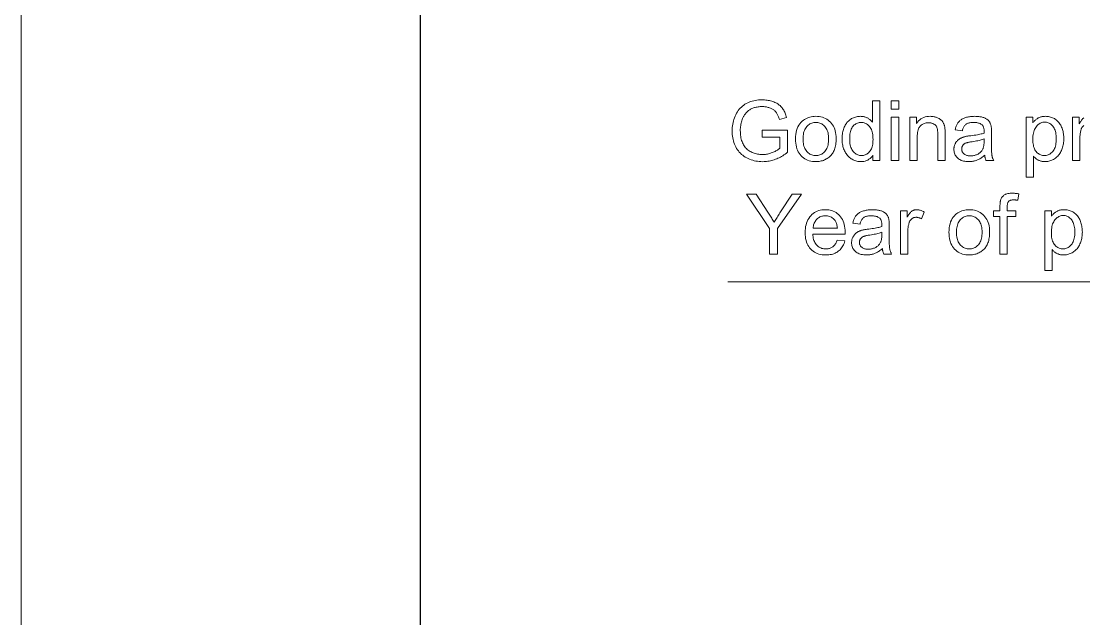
# Model space of a CAD drawing. Extents: x 0 to 297, y 0 to 420.
# Drawn here: x 0 to 53.2, y 98.8 to 128.8 of the extents above; entities that cross this region are included whole.
import ezdxf

# ---------------------------------------------------------------- set-up
doc = ezdxf.new("R2010")
doc.units = 0

msp = doc.modelspace()

# ---------------------------------------------------------------- linework, layer by layer
at = {"color": 7, "lineweight": 13}
msp.add_line((0, 0), (0, 420), dxfattribs=at)
at = {"color": 7, "lineweight": 30}
msp.add_line((20, 5), (20, 415), dxfattribs=at)
at = {"color": 7, "lineweight": 13}
for points in [[(86.972, 152.443), (76.955, 115.753), (35.399, 115.753)], [(53.248, 123.592), (53.229, 123.577), (53.211, 123.561), (53.195, 123.544), (53.179, 123.525), (53.165, 123.506), (53.152, 123.485), (53.14, 123.463), (53.129, 123.44), (53.119, 123.416), (53.11, 123.391), (53.099, 123.351), (53.088, 123.311), (53.079, 123.27), (53.071, 123.228), (53.064, 123.185), (53.059, 123.142), (53.055, 123.098), (53.052, 123.053), (53.05, 123.007), (53.049, 122.961), (53.049, 121.823), (52.681, 121.823), (52.681, 123.997), (53.012, 123.997), (53.012, 123.667), (53.037, 123.712), (53.062, 123.753), (53.087, 123.792), (53.111, 123.827), (53.134, 123.859), (53.157, 123.888), (53.18, 123.914), (53.203, 123.936), (53.225, 123.956), (53.247, 123.972)]]:
    msp.add_lwpolyline(points, dxfattribs=at)
for points in [[(37.126, 123), (37.126, 123.352), (38.397, 123.354), (38.397, 122.241), (38.338, 122.195), (38.279, 122.152), (38.22, 122.111), (38.16, 122.073), (38.1, 122.036), (38.039, 122.002), (37.978, 121.971), (37.917, 121.942), (37.855, 121.914), (37.793, 121.89), (37.731, 121.867), (37.668, 121.847), (37.605, 121.83), (37.542, 121.815), (37.478, 121.802), (37.414, 121.791), (37.35, 121.783), (37.285, 121.777), (37.22, 121.773), (37.155, 121.772), (37.067, 121.774), (36.981, 121.78), (36.897, 121.789), (36.814, 121.802), (36.733, 121.819), (36.653, 121.84), (36.576, 121.865), (36.499, 121.893), (36.425, 121.925), (36.352, 121.961), (36.281, 122.001), (36.214, 122.044), (36.151, 122.09), (36.091, 122.14), (36.035, 122.193), (35.982, 122.249), (35.933, 122.309), (35.887, 122.372), (35.845, 122.439), (35.806, 122.509), (35.771, 122.581), (35.74, 122.655), (35.712, 122.731), (35.688, 122.809), (35.668, 122.888), (35.652, 122.969), (35.639, 123.051), (35.629, 123.136), (35.624, 123.221), (35.622, 123.309), (35.624, 123.396), (35.629, 123.482), (35.639, 123.566), (35.651, 123.65), (35.668, 123.732), (35.688, 123.813), (35.712, 123.893), (35.739, 123.972), (35.77, 124.05), (35.805, 124.127), (35.843, 124.2), (35.885, 124.271), (35.93, 124.337), (35.977, 124.399), (36.029, 124.457), (36.083, 124.512), (36.14, 124.562), (36.201, 124.609), (36.265, 124.651), (36.332, 124.69), (36.402, 124.725), (36.474, 124.757), (36.548, 124.784), (36.624, 124.808), (36.702, 124.828), (36.782, 124.845), (36.865, 124.858), (36.949, 124.867), (37.036, 124.873), (37.124, 124.874), (37.189, 124.873), (37.252, 124.87), (37.314, 124.865), (37.374, 124.858), (37.434, 124.848), (37.492, 124.837), (37.549, 124.823), (37.605, 124.807), (37.659, 124.789), (37.712, 124.769), (37.764, 124.747), (37.813, 124.724), (37.86, 124.698), (37.905, 124.672), (37.947, 124.643), (37.987, 124.613), (38.025, 124.581), (38.06, 124.547), (38.094, 124.512), (38.125, 124.475), (38.154, 124.437), (38.182, 124.396), (38.208, 124.352), (38.233, 124.306), (38.256, 124.258), (38.278, 124.208), (38.299, 124.156), (38.318, 124.101), (38.336, 124.044), (38.352, 123.984), (37.994, 123.886), (37.98, 123.931), (37.965, 123.974), (37.95, 124.015), (37.935, 124.054), (37.918, 124.091), (37.901, 124.126), (37.883, 124.159), (37.865, 124.19), (37.846, 124.219), (37.826, 124.246), (37.805, 124.272), (37.782, 124.297), (37.758, 124.32), (37.732, 124.343), (37.704, 124.364), (37.675, 124.385), (37.644, 124.404), (37.611, 124.422), (37.576, 124.44), (37.54, 124.456), (37.502, 124.471), (37.463, 124.484), (37.424, 124.496), (37.384, 124.506), (37.343, 124.515), (37.301, 124.522), (37.259, 124.528), (37.215, 124.532), (37.171, 124.534), (37.126, 124.535), (37.072, 124.534), (37.02, 124.531), (36.969, 124.527), (36.92, 124.521), (36.872, 124.514), (36.826, 124.505), (36.781, 124.494), (36.738, 124.482), (36.696, 124.468), (36.655, 124.452), (36.617, 124.435), (36.579, 124.417), (36.543, 124.397), (36.509, 124.377), (36.476, 124.356), (36.445, 124.334), (36.415, 124.31), (36.387, 124.286), (36.36, 124.26), (36.335, 124.234), (36.311, 124.207), (36.289, 124.179), (36.267, 124.151), (36.246, 124.122), (36.227, 124.092), (36.209, 124.062), (36.191, 124.032), (36.175, 124.001), (36.16, 123.969), (36.146, 123.937), (36.124, 123.881), (36.105, 123.824), (36.087, 123.766), (36.073, 123.707), (36.06, 123.647), (36.05, 123.586), (36.042, 123.525), (36.036, 123.462), (36.032, 123.398), (36.031, 123.334), (36.033, 123.255), (36.037, 123.178), (36.044, 123.105), (36.053, 123.034), (36.066, 122.965), (36.081, 122.899), (36.099, 122.836), (36.12, 122.776), (36.143, 122.718), (36.169, 122.662), (36.198, 122.61), (36.23, 122.56), (36.264, 122.513), (36.3, 122.468), (36.339, 122.427), (36.381, 122.388), (36.425, 122.352), (36.471, 122.319), (36.52, 122.289), (36.572, 122.261), (36.625, 122.236), (36.678, 122.214), (36.733, 122.194), (36.788, 122.177), (36.844, 122.163), (36.9, 122.151), (36.957, 122.142), (37.015, 122.135), (37.073, 122.132), (37.132, 122.13), (37.184, 122.131), (37.235, 122.134), (37.286, 122.139), (37.337, 122.146), (37.387, 122.155), (37.437, 122.166), (37.487, 122.179), (37.537, 122.194), (37.586, 122.211), (37.636, 122.23), (37.684, 122.249), (37.729, 122.27), (37.772, 122.29), (37.813, 122.311), (37.852, 122.332), (37.888, 122.353), (37.921, 122.375), (37.953, 122.397), (37.982, 122.419), (38.008, 122.441), (38.008, 123)], [(42.676, 121.823), (42.676, 122.098), (42.633, 122.036), (42.585, 121.981), (42.534, 121.933), (42.479, 121.891), (42.421, 121.855), (42.358, 121.826), (42.291, 121.803), (42.221, 121.787), (42.146, 121.777), (42.068, 121.774), (42.017, 121.776), (41.966, 121.78), (41.916, 121.787), (41.867, 121.797), (41.819, 121.81), (41.771, 121.826), (41.725, 121.844), (41.679, 121.866), (41.634, 121.89), (41.59, 121.917), (41.548, 121.947), (41.507, 121.979), (41.468, 122.014), (41.432, 122.05), (41.397, 122.089), (41.364, 122.13), (41.333, 122.174), (41.304, 122.219), (41.278, 122.267), (41.253, 122.318), (41.23, 122.37), (41.21, 122.423), (41.192, 122.479), (41.176, 122.535), (41.163, 122.594), (41.152, 122.653), (41.144, 122.715), (41.138, 122.778), (41.134, 122.842), (41.133, 122.908), (41.134, 122.972), (41.137, 123.036), (41.143, 123.098), (41.15, 123.159), (41.16, 123.218), (41.172, 123.277), (41.186, 123.334), (41.202, 123.39), (41.221, 123.445), (41.241, 123.498), (41.264, 123.55), (41.289, 123.599), (41.316, 123.646), (41.346, 123.69), (41.377, 123.732), (41.411, 123.772), (41.446, 123.809), (41.484, 123.843), (41.524, 123.875), (41.567, 123.904), (41.611, 123.931), (41.656, 123.955), (41.702, 123.976), (41.749, 123.995), (41.797, 124.01), (41.846, 124.023), (41.896, 124.033), (41.947, 124.04), (41.999, 124.044), (42.052, 124.046), (42.091, 124.045), (42.129, 124.042), (42.166, 124.038), (42.202, 124.032), (42.237, 124.025), (42.272, 124.016), (42.306, 124.005), (42.339, 123.993), (42.371, 123.979), (42.402, 123.963), (42.432, 123.946), (42.461, 123.928), (42.489, 123.909), (42.515, 123.888), (42.541, 123.867), (42.565, 123.845), (42.589, 123.822), (42.611, 123.798), (42.632, 123.773), (42.651, 123.747), (42.651, 124.823), (43.018, 124.823), (43.018, 121.823)], [(43.599, 124.4), (43.599, 124.823), (43.967, 124.823), (43.967, 124.4)], [(38.798, 122.91), (38.801, 123.028), (38.811, 123.139), (38.828, 123.244), (38.852, 123.343), (38.882, 123.435), (38.919, 123.522), (38.962, 123.602), (39.013, 123.675), (39.07, 123.743), (39.134, 123.804), (39.191, 123.85), (39.251, 123.891), (39.313, 123.927), (39.378, 123.959), (39.445, 123.985), (39.514, 124.007), (39.586, 124.024), (39.661, 124.036), (39.738, 124.043), (39.817, 124.046), (39.905, 124.043), (39.99, 124.034), (40.071, 124.019), (40.149, 123.999), (40.224, 123.972), (40.296, 123.94), (40.364, 123.902), (40.429, 123.858), (40.491, 123.808), (40.55, 123.752), (40.604, 123.691), (40.652, 123.626), (40.695, 123.556), (40.732, 123.481), (40.763, 123.402), (40.789, 123.319), (40.809, 123.231), (40.823, 123.139), (40.831, 123.042), (40.834, 122.941), (40.833, 122.859), (40.829, 122.78), (40.823, 122.705), (40.814, 122.634), (40.803, 122.566), (40.789, 122.502), (40.773, 122.441), (40.754, 122.384), (40.732, 122.331), (40.708, 122.281), (40.682, 122.234), (40.653, 122.189), (40.623, 122.146), (40.589, 122.105), (40.554, 122.067), (40.516, 122.031), (40.476, 121.997), (40.434, 121.965), (40.389, 121.935), (40.342, 121.907), (40.294, 121.882), (40.244, 121.859), (40.194, 121.839), (40.143, 121.822), (40.091, 121.807), (40.038, 121.795), (39.984, 121.786), (39.929, 121.78), (39.874, 121.776), (39.817, 121.774), (39.728, 121.777), (39.642, 121.786), (39.559, 121.801), (39.48, 121.821), (39.405, 121.847), (39.333, 121.88), (39.264, 121.918), (39.199, 121.961), (39.137, 122.011), (39.079, 122.067), (39.026, 122.128), (38.978, 122.194), (38.936, 122.266), (38.899, 122.342), (38.868, 122.424), (38.843, 122.511), (38.823, 122.603), (38.809, 122.7), (38.801, 122.802)], [(39.177, 122.91), (39.178, 122.829), (39.184, 122.751), (39.193, 122.678), (39.206, 122.61), (39.222, 122.545), (39.242, 122.484), (39.266, 122.428), (39.293, 122.376), (39.324, 122.328), (39.359, 122.285), (39.396, 122.245), (39.435, 122.21), (39.476, 122.179), (39.52, 122.152), (39.564, 122.129), (39.611, 122.11), (39.66, 122.096), (39.71, 122.085), (39.763, 122.079), (39.817, 122.077), (39.871, 122.079), (39.923, 122.085), (39.973, 122.096), (40.022, 122.11), (40.068, 122.129), (40.113, 122.152), (40.156, 122.179), (40.197, 122.211), (40.236, 122.246), (40.273, 122.286), (40.308, 122.33), (40.339, 122.378), (40.366, 122.431), (40.39, 122.488), (40.41, 122.549), (40.426, 122.615), (40.439, 122.685), (40.448, 122.76), (40.454, 122.839), (40.456, 122.922), (40.454, 123.001), (40.448, 123.076), (40.439, 123.147), (40.426, 123.213), (40.41, 123.276), (40.39, 123.336), (40.366, 123.391), (40.338, 123.442), (40.307, 123.49), (40.272, 123.533), (40.235, 123.573), (40.196, 123.608), (40.155, 123.639), (40.112, 123.666), (40.067, 123.689), (40.021, 123.708), (39.972, 123.722), (39.922, 123.732), (39.871, 123.739), (39.817, 123.741), (39.763, 123.739), (39.71, 123.732), (39.66, 123.722), (39.611, 123.708), (39.564, 123.689), (39.52, 123.666), (39.476, 123.639), (39.435, 123.608), (39.396, 123.573), (39.359, 123.534), (39.324, 123.491), (39.293, 123.443), (39.266, 123.391), (39.242, 123.335), (39.222, 123.275), (39.206, 123.21), (39.193, 123.141), (39.184, 123.068), (39.178, 122.991)], [(41.512, 122.908), (41.513, 122.826), (41.519, 122.749), (41.527, 122.676), (41.54, 122.608), (41.556, 122.543), (41.575, 122.483), (41.598, 122.427), (41.624, 122.375), (41.654, 122.327), (41.688, 122.284), (41.723, 122.244), (41.76, 122.209), (41.799, 122.178), (41.838, 122.151), (41.879, 122.129), (41.922, 122.11), (41.965, 122.096), (42.01, 122.085), (42.056, 122.079), (42.103, 122.077), (42.151, 122.079), (42.197, 122.085), (42.241, 122.095), (42.285, 122.109), (42.326, 122.126), (42.367, 122.148), (42.405, 122.174), (42.443, 122.203), (42.479, 122.237), (42.513, 122.275), (42.545, 122.316), (42.574, 122.362), (42.599, 122.412), (42.621, 122.466), (42.64, 122.524), (42.655, 122.586), (42.667, 122.653), (42.675, 122.723), (42.68, 122.798), (42.682, 122.877), (42.68, 122.964), (42.675, 123.046), (42.667, 123.123), (42.655, 123.196), (42.639, 123.264), (42.62, 123.327), (42.598, 123.385), (42.572, 123.439), (42.543, 123.488), (42.51, 123.532), (42.475, 123.572), (42.438, 123.607), (42.4, 123.638), (42.36, 123.666), (42.318, 123.689), (42.275, 123.707), (42.23, 123.722), (42.184, 123.732), (42.136, 123.739), (42.087, 123.741), (42.038, 123.739), (41.992, 123.733), (41.947, 123.723), (41.903, 123.709), (41.861, 123.691), (41.821, 123.669), (41.782, 123.643), (41.745, 123.612), (41.71, 123.578), (41.676, 123.54), (41.645, 123.498), (41.617, 123.451), (41.592, 123.399), (41.571, 123.343), (41.553, 123.282), (41.538, 123.216), (41.526, 123.146), (41.518, 123.071), (41.513, 122.992)], [(43.599, 121.823), (43.599, 123.997), (43.967, 123.997), (43.967, 121.823)], [(44.528, 121.823), (44.528, 123.997), (44.859, 123.997), (44.859, 123.688), (44.909, 123.756), (44.964, 123.816), (45.022, 123.87), (45.085, 123.917), (45.152, 123.956), (45.223, 123.988), (45.299, 124.013), (45.379, 124.031), (45.463, 124.042), (45.551, 124.046), (45.59, 124.045), (45.628, 124.043), (45.666, 124.039), (45.703, 124.034), (45.74, 124.028), (45.775, 124.02), (45.811, 124.011), (45.845, 124), (45.879, 123.988), (45.912, 123.975), (45.944, 123.961), (45.975, 123.945), (46.004, 123.929), (46.031, 123.912), (46.056, 123.893), (46.08, 123.875), (46.102, 123.855), (46.123, 123.834), (46.142, 123.812), (46.159, 123.79), (46.175, 123.767), (46.19, 123.742), (46.204, 123.717), (46.217, 123.691), (46.228, 123.665), (46.239, 123.637), (46.249, 123.608), (46.258, 123.579), (46.266, 123.549), (46.273, 123.518), (46.277, 123.496), (46.281, 123.471), (46.284, 123.443), (46.287, 123.411), (46.289, 123.377), (46.291, 123.34), (46.292, 123.299), (46.293, 123.256), (46.294, 123.209), (46.294, 123.16), (46.294, 121.823), (45.926, 121.823), (45.926, 123.145), (45.925, 123.189), (45.924, 123.231), (45.922, 123.27), (45.919, 123.307), (45.915, 123.342), (45.91, 123.375), (45.905, 123.405), (45.898, 123.433), (45.891, 123.458), (45.883, 123.482), (45.873, 123.504), (45.863, 123.525), (45.851, 123.545), (45.838, 123.564), (45.823, 123.582), (45.807, 123.6), (45.79, 123.616), (45.771, 123.632), (45.751, 123.646), (45.73, 123.66), (45.708, 123.673), (45.685, 123.684), (45.661, 123.694), (45.637, 123.702), (45.611, 123.71), (45.585, 123.716), (45.558, 123.72), (45.531, 123.724), (45.502, 123.726), (45.473, 123.726), (45.427, 123.725), (45.382, 123.72), (45.338, 123.713), (45.295, 123.703), (45.254, 123.689), (45.214, 123.673), (45.175, 123.653), (45.138, 123.631), (45.102, 123.605), (45.067, 123.577), (45.035, 123.544), (45.006, 123.507), (44.98, 123.463), (44.958, 123.415), (44.939, 123.361), (44.924, 123.301), (44.912, 123.237), (44.903, 123.166), (44.898, 123.091), (44.896, 123.01), (44.896, 121.823)], [(48.277, 122.091), (48.236, 122.058), (48.196, 122.026), (48.155, 121.996), (48.116, 121.969), (48.076, 121.943), (48.037, 121.919), (47.998, 121.898), (47.959, 121.879), (47.921, 121.861), (47.883, 121.846), (47.845, 121.832), (47.806, 121.82), (47.767, 121.809), (47.727, 121.8), (47.687, 121.792), (47.646, 121.786), (47.604, 121.781), (47.562, 121.777), (47.52, 121.775), (47.477, 121.774), (47.407, 121.776), (47.34, 121.781), (47.277, 121.79), (47.217, 121.802), (47.16, 121.818), (47.107, 121.837), (47.057, 121.86), (47.01, 121.886), (46.966, 121.916), (46.926, 121.949), (46.89, 121.985), (46.857, 122.023), (46.828, 122.063), (46.803, 122.105), (46.782, 122.148), (46.765, 122.194), (46.751, 122.242), (46.742, 122.291), (46.736, 122.343), (46.734, 122.396), (46.735, 122.428), (46.737, 122.459), (46.74, 122.49), (46.746, 122.52), (46.752, 122.549), (46.76, 122.578), (46.77, 122.606), (46.78, 122.634), (46.793, 122.661), (46.807, 122.688), (46.822, 122.714), (46.837, 122.739), (46.854, 122.762), (46.872, 122.785), (46.89, 122.807), (46.91, 122.828), (46.93, 122.847), (46.952, 122.866), (46.974, 122.883), (46.997, 122.9), (47.021, 122.915), (47.045, 122.93), (47.07, 122.944), (47.096, 122.957), (47.122, 122.97), (47.149, 122.981), (47.176, 122.992), (47.204, 123.003), (47.233, 123.012), (47.262, 123.02), (47.285, 123.026), (47.31, 123.032), (47.337, 123.037), (47.366, 123.043), (47.398, 123.049), (47.432, 123.054), (47.468, 123.06), (47.506, 123.065), (47.547, 123.07), (47.589, 123.076), (47.676, 123.087), (47.758, 123.098), (47.836, 123.109), (47.909, 123.122), (47.977, 123.134), (48.04, 123.147), (48.099, 123.16), (48.152, 123.174), (48.202, 123.188), (48.246, 123.203), (48.247, 123.217), (48.247, 123.231), (48.247, 123.243), (48.248, 123.254), (48.248, 123.264), (48.248, 123.274), (48.248, 123.281), (48.248, 123.288), (48.248, 123.294), (48.248, 123.299), (48.247, 123.342), (48.244, 123.383), (48.239, 123.422), (48.232, 123.458), (48.222, 123.491), (48.211, 123.521), (48.197, 123.549), (48.181, 123.574), (48.164, 123.596), (48.144, 123.616), (48.114, 123.64), (48.082, 123.661), (48.047, 123.68), (48.009, 123.696), (47.968, 123.71), (47.925, 123.721), (47.879, 123.73), (47.83, 123.736), (47.779, 123.74), (47.724, 123.741), (47.674, 123.74), (47.626, 123.737), (47.581, 123.733), (47.538, 123.726), (47.498, 123.718), (47.461, 123.708), (47.427, 123.696), (47.396, 123.682), (47.367, 123.667), (47.341, 123.65), (47.317, 123.63), (47.294, 123.608), (47.272, 123.582), (47.252, 123.554), (47.233, 123.524), (47.215, 123.49), (47.199, 123.454), (47.184, 123.414), (47.17, 123.372), (47.158, 123.327), (46.797, 123.377), (46.808, 123.422), (46.82, 123.465), (46.833, 123.507), (46.847, 123.547), (46.862, 123.585), (46.879, 123.622), (46.897, 123.657), (46.917, 123.69), (46.937, 123.721), (46.959, 123.75), (46.983, 123.778), (47.008, 123.804), (47.036, 123.829), (47.065, 123.853), (47.097, 123.876), (47.13, 123.897), (47.166, 123.917), (47.203, 123.936), (47.243, 123.953), (47.284, 123.969), (47.328, 123.984), (47.372, 123.997), (47.418, 124.008), (47.465, 124.018), (47.514, 124.026), (47.564, 124.033), (47.615, 124.039), (47.668, 124.043), (47.722, 124.045), (47.778, 124.046), (47.832, 124.045), (47.885, 124.043), (47.935, 124.04), (47.984, 124.035), (48.03, 124.029), (48.074, 124.022), (48.116, 124.014), (48.156, 124.004), (48.194, 123.993), (48.23, 123.98), (48.264, 123.967), (48.296, 123.953), (48.326, 123.938), (48.354, 123.922), (48.381, 123.906), (48.405, 123.889), (48.428, 123.872), (48.449, 123.854), (48.468, 123.835), (48.486, 123.815), (48.502, 123.795), (48.516, 123.774), (48.53, 123.751), (48.543, 123.728), (48.555, 123.703), (48.566, 123.678), (48.576, 123.651), (48.585, 123.623), (48.593, 123.595), (48.6, 123.565), (48.604, 123.544), (48.607, 123.521), (48.61, 123.495), (48.612, 123.465), (48.614, 123.433), (48.616, 123.397), (48.617, 123.359), (48.618, 123.317), (48.618, 123.273), (48.619, 123.225), (48.619, 122.734), (48.619, 122.635), (48.62, 122.544), (48.621, 122.46), (48.622, 122.383), (48.625, 122.315), (48.627, 122.253), (48.63, 122.2), (48.634, 122.154), (48.638, 122.115), (48.642, 122.084), (48.647, 122.057), (48.653, 122.03), (48.66, 122.004), (48.668, 121.977), (48.677, 121.951), (48.687, 121.925), (48.698, 121.899), (48.709, 121.874), (48.722, 121.848), (48.735, 121.823), (48.351, 121.823), (48.34, 121.847), (48.329, 121.871), (48.32, 121.896), (48.311, 121.921), (48.303, 121.948), (48.297, 121.975), (48.29, 122.003), (48.285, 122.032), (48.281, 122.061)], [(50.354, 120.99), (50.354, 123.997), (50.69, 123.997), (50.69, 123.714), (50.714, 123.746), (50.738, 123.777), (50.764, 123.806), (50.789, 123.834), (50.816, 123.859), (50.843, 123.883), (50.871, 123.906), (50.899, 123.926), (50.928, 123.945), (50.958, 123.963), (50.988, 123.979), (51.02, 123.993), (51.053, 124.005), (51.087, 124.016), (51.123, 124.025), (51.16, 124.032), (51.198, 124.038), (51.237, 124.042), (51.278, 124.045), (51.32, 124.046), (51.375, 124.044), (51.429, 124.04), (51.481, 124.033), (51.532, 124.023), (51.582, 124.01), (51.63, 123.994), (51.677, 123.975), (51.723, 123.954), (51.768, 123.93), (51.811, 123.902), (51.853, 123.873), (51.892, 123.84), (51.929, 123.806), (51.965, 123.769), (51.998, 123.73), (52.029, 123.688), (52.058, 123.644), (52.085, 123.598), (52.11, 123.549), (52.132, 123.498), (52.153, 123.446), (52.171, 123.392), (52.188, 123.337), (52.202, 123.282), (52.214, 123.225), (52.223, 123.167), (52.231, 123.108), (52.236, 123.049), (52.24, 122.988), (52.241, 122.926), (52.24, 122.86), (52.236, 122.796), (52.23, 122.732), (52.222, 122.67), (52.211, 122.609), (52.198, 122.55), (52.182, 122.492), (52.164, 122.435), (52.144, 122.38), (52.121, 122.326), (52.096, 122.274), (52.069, 122.224), (52.039, 122.177), (52.008, 122.132), (51.974, 122.09), (51.938, 122.05), (51.9, 122.013), (51.86, 121.978), (51.818, 121.946), (51.773, 121.916), (51.727, 121.889), (51.681, 121.865), (51.634, 121.844), (51.587, 121.825), (51.539, 121.81), (51.491, 121.797), (51.442, 121.787), (51.393, 121.78), (51.343, 121.776), (51.293, 121.774), (51.257, 121.775), (51.221, 121.777), (51.186, 121.781), (51.152, 121.787), (51.119, 121.794), (51.086, 121.802), (51.054, 121.812), (51.023, 121.824), (50.992, 121.837), (50.963, 121.852), (50.934, 121.868), (50.906, 121.885), (50.88, 121.902), (50.854, 121.921), (50.83, 121.94), (50.806, 121.96), (50.784, 121.981), (50.762, 122.003), (50.742, 122.025), (50.722, 122.048), (50.722, 120.99)], [(50.688, 122.898), (50.689, 122.816), (50.694, 122.739), (50.703, 122.666), (50.715, 122.597), (50.73, 122.533), (50.749, 122.473), (50.771, 122.418), (50.796, 122.367), (50.825, 122.32), (50.857, 122.278), (50.892, 122.239), (50.928, 122.205), (50.966, 122.175), (51.005, 122.149), (51.045, 122.127), (51.087, 122.109), (51.13, 122.095), (51.175, 122.085), (51.221, 122.079), (51.269, 122.077), (51.317, 122.079), (51.364, 122.085), (51.41, 122.096), (51.454, 122.11), (51.497, 122.129), (51.538, 122.152), (51.578, 122.179), (51.616, 122.21), (51.654, 122.245), (51.689, 122.285), (51.722, 122.329), (51.752, 122.377), (51.778, 122.43), (51.801, 122.487), (51.82, 122.55), (51.836, 122.616), (51.848, 122.687), (51.857, 122.763), (51.862, 122.843), (51.864, 122.928), (51.862, 123.009), (51.857, 123.086), (51.849, 123.159), (51.837, 123.227), (51.821, 123.292), (51.803, 123.352), (51.78, 123.408), (51.755, 123.459), (51.726, 123.507), (51.693, 123.55), (51.658, 123.59), (51.622, 123.625), (51.585, 123.656), (51.546, 123.683), (51.506, 123.705), (51.464, 123.724), (51.422, 123.739), (51.377, 123.749), (51.332, 123.755), (51.285, 123.757), (51.239, 123.755), (51.193, 123.748), (51.149, 123.737), (51.105, 123.722), (51.063, 123.702), (51.022, 123.678), (50.982, 123.649), (50.943, 123.616), (50.905, 123.579), (50.869, 123.537), (50.834, 123.491), (50.803, 123.441), (50.776, 123.387), (50.753, 123.329), (50.733, 123.267), (50.717, 123.201), (50.704, 123.131), (50.695, 123.057), (50.689, 122.98)], [(48.246, 122.914), (48.204, 122.898), (48.158, 122.882), (48.108, 122.867), (48.054, 122.852), (47.996, 122.838), (47.933, 122.825), (47.867, 122.811), (47.797, 122.799), (47.723, 122.787), (47.645, 122.775), (47.6, 122.768), (47.559, 122.761), (47.52, 122.754), (47.484, 122.747), (47.451, 122.74), (47.42, 122.733), (47.392, 122.725), (47.366, 122.717), (47.343, 122.709), (47.323, 122.701), (47.305, 122.693), (47.287, 122.683), (47.271, 122.673), (47.255, 122.662), (47.24, 122.651), (47.226, 122.638), (47.213, 122.625), (47.2, 122.611), (47.189, 122.597), (47.178, 122.581), (47.168, 122.566), (47.16, 122.549), (47.152, 122.533), (47.145, 122.516), (47.14, 122.498), (47.135, 122.481), (47.131, 122.463), (47.129, 122.444), (47.127, 122.426), (47.127, 122.407), (47.128, 122.378), (47.131, 122.35), (47.137, 122.323), (47.145, 122.297), (47.155, 122.271), (47.167, 122.247), (47.181, 122.224), (47.198, 122.202), (47.217, 122.181), (47.238, 122.161), (47.262, 122.142), (47.287, 122.126), (47.315, 122.111), (47.344, 122.098), (47.376, 122.087), (47.409, 122.078), (47.445, 122.072), (47.483, 122.067), (47.523, 122.064), (47.565, 122.063), (47.607, 122.064), (47.648, 122.066), (47.688, 122.071), (47.727, 122.078), (47.766, 122.086), (47.803, 122.096), (47.84, 122.108), (47.875, 122.122), (47.91, 122.138), (47.943, 122.156), (47.976, 122.175), (48.006, 122.196), (48.035, 122.218), (48.062, 122.241), (48.087, 122.266), (48.111, 122.292), (48.132, 122.32), (48.152, 122.349), (48.17, 122.379), (48.187, 122.411), (48.198, 122.437), (48.208, 122.465), (48.217, 122.496), (48.225, 122.529), (48.231, 122.565), (48.237, 122.603), (48.241, 122.644), (48.244, 122.686), (48.246, 122.731), (48.246, 122.779)], [(37.5, 117.141), (37.5, 118.412), (36.343, 120.141), (36.826, 120.141), (37.418, 119.237), (37.45, 119.186), (37.482, 119.135), (37.514, 119.084), (37.545, 119.034), (37.576, 118.983), (37.606, 118.932), (37.636, 118.881), (37.665, 118.831), (37.694, 118.78), (37.723, 118.729), (37.75, 118.777), (37.779, 118.826), (37.809, 118.876), (37.84, 118.927), (37.872, 118.979), (37.905, 119.033), (37.94, 119.088), (37.975, 119.144), (38.012, 119.201), (38.05, 119.259), (38.631, 120.141), (39.094, 120.141), (37.897, 118.412), (37.897, 117.141)], [(49.043, 117.141), (49.043, 119.028), (48.718, 119.028), (48.718, 119.314), (49.043, 119.314), (49.043, 119.546), (49.044, 119.588), (49.045, 119.629), (49.047, 119.667), (49.049, 119.703), (49.053, 119.737), (49.057, 119.768), (49.062, 119.797), (49.068, 119.824), (49.075, 119.849), (49.082, 119.871), (49.094, 119.899), (49.107, 119.926), (49.121, 119.952), (49.138, 119.977), (49.156, 120.001), (49.175, 120.023), (49.196, 120.045), (49.219, 120.066), (49.243, 120.085), (49.269, 120.103), (49.297, 120.12), (49.327, 120.135), (49.359, 120.149), (49.394, 120.16), (49.43, 120.17), (49.469, 120.178), (49.51, 120.184), (49.553, 120.189), (49.598, 120.191), (49.645, 120.192), (49.676, 120.192), (49.708, 120.191), (49.741, 120.189), (49.775, 120.186), (49.809, 120.183), (49.843, 120.179), (49.879, 120.174), (49.915, 120.169), (49.951, 120.162), (49.989, 120.156), (49.933, 119.834), (49.911, 119.838), (49.888, 119.842), (49.866, 119.845), (49.844, 119.847), (49.822, 119.85), (49.8, 119.851), (49.779, 119.853), (49.758, 119.854), (49.737, 119.854), (49.717, 119.855), (49.684, 119.854), (49.653, 119.852), (49.625, 119.848), (49.598, 119.843), (49.573, 119.837), (49.551, 119.829), (49.53, 119.82), (49.511, 119.809), (49.494, 119.797), (49.479, 119.783), (49.466, 119.767), (49.454, 119.749), (49.444, 119.729), (49.435, 119.706), (49.427, 119.68), (49.421, 119.652), (49.416, 119.622), (49.412, 119.589), (49.41, 119.553), (49.41, 119.515), (49.41, 119.314), (49.833, 119.314), (49.833, 119.028), (49.41, 119.028), (49.41, 117.141)], [(40.89, 117.841), (41.271, 117.794), (41.252, 117.729), (41.229, 117.667), (41.203, 117.607), (41.175, 117.551), (41.143, 117.498), (41.108, 117.447), (41.07, 117.4), (41.029, 117.356), (40.985, 117.315), (40.938, 117.276), (40.887, 117.241), (40.835, 117.21), (40.779, 117.182), (40.721, 117.158), (40.66, 117.138), (40.597, 117.122), (40.53, 117.109), (40.461, 117.099), (40.39, 117.094), (40.315, 117.092), (40.222, 117.095), (40.133, 117.104), (40.047, 117.118), (39.966, 117.139), (39.888, 117.165), (39.814, 117.198), (39.745, 117.236), (39.679, 117.28), (39.617, 117.33), (39.559, 117.386), (39.506, 117.447), (39.459, 117.513), (39.417, 117.583), (39.381, 117.658), (39.35, 117.738), (39.325, 117.823), (39.305, 117.913), (39.291, 118.007), (39.283, 118.106), (39.28, 118.209), (39.283, 118.317), (39.291, 118.419), (39.305, 118.516), (39.325, 118.609), (39.351, 118.696), (39.382, 118.779), (39.418, 118.857), (39.461, 118.93), (39.509, 118.998), (39.562, 119.061), (39.621, 119.118), (39.682, 119.17), (39.747, 119.215), (39.815, 119.255), (39.887, 119.288), (39.962, 119.315), (40.04, 119.336), (40.122, 119.351), (40.207, 119.361), (40.295, 119.364), (40.381, 119.361), (40.463, 119.352), (40.542, 119.337), (40.618, 119.316), (40.691, 119.289), (40.761, 119.257), (40.827, 119.218), (40.89, 119.174), (40.95, 119.123), (41.007, 119.067), (41.06, 119.005), (41.107, 118.938), (41.148, 118.867), (41.184, 118.791), (41.214, 118.71), (41.239, 118.624), (41.259, 118.533), (41.272, 118.438), (41.281, 118.337), (41.283, 118.232), (41.283, 118.225), (41.283, 118.217), (41.283, 118.209), (41.283, 118.2), (41.283, 118.191), (41.283, 118.181), (41.282, 118.17), (41.282, 118.159), (41.282, 118.146), (41.281, 118.134), (39.661, 118.134), (39.666, 118.064), (39.675, 117.997), (39.687, 117.934), (39.703, 117.874), (39.721, 117.818), (39.743, 117.764), (39.768, 117.715), (39.797, 117.668), (39.828, 117.625), (39.863, 117.585), (39.901, 117.549), (39.94, 117.517), (39.981, 117.488), (40.023, 117.463), (40.068, 117.443), (40.114, 117.425), (40.162, 117.412), (40.212, 117.403), (40.264, 117.397), (40.317, 117.395), (40.357, 117.396), (40.396, 117.399), (40.434, 117.405), (40.47, 117.412), (40.505, 117.422), (40.539, 117.433), (40.572, 117.447), (40.604, 117.463), (40.634, 117.481), (40.663, 117.501), (40.691, 117.524), (40.718, 117.549), (40.744, 117.577), (40.768, 117.607), (40.792, 117.639), (40.814, 117.675), (40.835, 117.712), (40.855, 117.753), (40.873, 117.796)], [(43.152, 117.409), (43.111, 117.375), (43.07, 117.344), (43.03, 117.314), (42.99, 117.286), (42.951, 117.261), (42.912, 117.237), (42.873, 117.216), (42.834, 117.196), (42.796, 117.179), (42.758, 117.164), (42.72, 117.15), (42.681, 117.138), (42.642, 117.127), (42.602, 117.118), (42.562, 117.11), (42.521, 117.104), (42.479, 117.099), (42.437, 117.095), (42.395, 117.093), (42.352, 117.092), (42.282, 117.094), (42.215, 117.099), (42.152, 117.108), (42.092, 117.12), (42.035, 117.136), (41.982, 117.155), (41.931, 117.178), (41.885, 117.204), (41.841, 117.234), (41.801, 117.267), (41.765, 117.303), (41.732, 117.341), (41.703, 117.381), (41.678, 117.423), (41.657, 117.466), (41.64, 117.512), (41.626, 117.56), (41.616, 117.609), (41.611, 117.661), (41.609, 117.714), (41.609, 117.746), (41.612, 117.777), (41.615, 117.807), (41.62, 117.837), (41.627, 117.867), (41.635, 117.896), (41.644, 117.924), (41.655, 117.952), (41.668, 117.979), (41.681, 118.006), (41.696, 118.032), (41.712, 118.056), (41.729, 118.08), (41.747, 118.103), (41.765, 118.125), (41.785, 118.145), (41.805, 118.165), (41.826, 118.184), (41.849, 118.201), (41.872, 118.218), (41.896, 118.233), (41.92, 118.248), (41.945, 118.262), (41.971, 118.275), (41.997, 118.288), (42.024, 118.299), (42.051, 118.31), (42.079, 118.32), (42.108, 118.33), (42.137, 118.338), (42.16, 118.344), (42.185, 118.35), (42.212, 118.355), (42.241, 118.361), (42.273, 118.366), (42.307, 118.372), (42.343, 118.377), (42.381, 118.383), (42.421, 118.388), (42.464, 118.394), (42.551, 118.404), (42.633, 118.416), (42.711, 118.427), (42.783, 118.439), (42.851, 118.452), (42.915, 118.465), (42.973, 118.478), (43.027, 118.492), (43.077, 118.506), (43.121, 118.52), (43.121, 118.535), (43.122, 118.549), (43.122, 118.561), (43.122, 118.572), (43.123, 118.582), (43.123, 118.591), (43.123, 118.599), (43.123, 118.606), (43.123, 118.612), (43.123, 118.617), (43.122, 118.66), (43.119, 118.701), (43.114, 118.74), (43.106, 118.775), (43.097, 118.808), (43.086, 118.839), (43.072, 118.867), (43.056, 118.892), (43.039, 118.914), (43.019, 118.934), (42.989, 118.958), (42.957, 118.979), (42.922, 118.997), (42.884, 119.014), (42.843, 119.027), (42.8, 119.039), (42.754, 119.047), (42.705, 119.054), (42.653, 119.057), (42.599, 119.059), (42.549, 119.058), (42.501, 119.055), (42.456, 119.05), (42.413, 119.044), (42.373, 119.036), (42.336, 119.026), (42.302, 119.014), (42.27, 119), (42.242, 118.985), (42.216, 118.968), (42.191, 118.948), (42.169, 118.926), (42.147, 118.9), (42.127, 118.872), (42.108, 118.841), (42.09, 118.808), (42.074, 118.771), (42.059, 118.732), (42.045, 118.69), (42.032, 118.645), (41.672, 118.694), (41.683, 118.74), (41.694, 118.783), (41.707, 118.825), (41.722, 118.865), (41.737, 118.903), (41.754, 118.94), (41.772, 118.975), (41.791, 119.007), (41.812, 119.039), (41.834, 119.068), (41.857, 119.096), (41.883, 119.122), (41.91, 119.147), (41.94, 119.171), (41.971, 119.194), (42.005, 119.215), (42.041, 119.235), (42.078, 119.253), (42.118, 119.271), (42.159, 119.287), (42.202, 119.301), (42.247, 119.314), (42.293, 119.326), (42.34, 119.336), (42.389, 119.344), (42.439, 119.351), (42.49, 119.357), (42.543, 119.36), (42.597, 119.363), (42.652, 119.364), (42.707, 119.363), (42.76, 119.361), (42.81, 119.358), (42.858, 119.353), (42.905, 119.347), (42.949, 119.34), (42.991, 119.331), (43.031, 119.322), (43.069, 119.311), (43.105, 119.298), (43.139, 119.285), (43.171, 119.271), (43.201, 119.256), (43.229, 119.24), (43.256, 119.224), (43.28, 119.207), (43.303, 119.19), (43.324, 119.172), (43.343, 119.153), (43.36, 119.133), (43.376, 119.113), (43.391, 119.092), (43.405, 119.069), (43.418, 119.046), (43.43, 119.021), (43.441, 118.995), (43.451, 118.969), (43.46, 118.941), (43.468, 118.912), (43.475, 118.883), (43.479, 118.862), (43.482, 118.839), (43.484, 118.813), (43.487, 118.783), (43.489, 118.751), (43.491, 118.715), (43.492, 118.677), (43.493, 118.635), (43.493, 118.591), (43.493, 118.543), (43.493, 118.052), (43.494, 117.953), (43.494, 117.861), (43.496, 117.778), (43.497, 117.701), (43.499, 117.633), (43.502, 117.571), (43.505, 117.518), (43.509, 117.472), (43.513, 117.433), (43.517, 117.402), (43.522, 117.375), (43.528, 117.348), (43.535, 117.321), (43.543, 117.295), (43.552, 117.269), (43.562, 117.243), (43.573, 117.217), (43.584, 117.192), (43.597, 117.166), (43.61, 117.141), (43.225, 117.141), (43.214, 117.164), (43.204, 117.189), (43.195, 117.213), (43.186, 117.239), (43.178, 117.265), (43.171, 117.293), (43.165, 117.321), (43.16, 117.349), (43.155, 117.379)], [(44.06, 117.141), (44.06, 119.314), (44.392, 119.314), (44.392, 118.985), (44.417, 119.03), (44.442, 119.071), (44.466, 119.11), (44.49, 119.145), (44.514, 119.177), (44.537, 119.206), (44.56, 119.231), (44.582, 119.254), (44.604, 119.274), (44.626, 119.29), (44.648, 119.304), (44.67, 119.316), (44.693, 119.327), (44.716, 119.337), (44.739, 119.345), (44.763, 119.352), (44.787, 119.357), (44.812, 119.361), (44.837, 119.363), (44.863, 119.364), (44.9, 119.362), (44.937, 119.359), (44.975, 119.353), (45.012, 119.345), (45.05, 119.334), (45.088, 119.321), (45.126, 119.305), (45.164, 119.288), (45.203, 119.267), (45.241, 119.245), (45.114, 118.903), (45.087, 118.918), (45.06, 118.932), (45.033, 118.944), (45.006, 118.954), (44.979, 118.963), (44.952, 118.97), (44.925, 118.976), (44.898, 118.98), (44.871, 118.982), (44.844, 118.983), (44.82, 118.982), (44.797, 118.98), (44.774, 118.976), (44.751, 118.971), (44.729, 118.965), (44.708, 118.957), (44.687, 118.947), (44.667, 118.936), (44.647, 118.924), (44.627, 118.91), (44.608, 118.895), (44.591, 118.879), (44.574, 118.862), (44.559, 118.843), (44.545, 118.824), (44.532, 118.803), (44.52, 118.781), (44.509, 118.758), (44.499, 118.734), (44.49, 118.709), (44.478, 118.669), (44.468, 118.629), (44.459, 118.588), (44.451, 118.546), (44.444, 118.503), (44.438, 118.46), (44.434, 118.416), (44.431, 118.371), (44.429, 118.325), (44.429, 118.279), (44.429, 117.141)], [(46.487, 118.228), (46.491, 118.345), (46.501, 118.457), (46.518, 118.562), (46.541, 118.661), (46.571, 118.753), (46.608, 118.84), (46.652, 118.92), (46.702, 118.993), (46.759, 119.061), (46.823, 119.122), (46.88, 119.168), (46.94, 119.209), (47.002, 119.245), (47.067, 119.277), (47.134, 119.303), (47.204, 119.325), (47.276, 119.342), (47.35, 119.354), (47.427, 119.361), (47.506, 119.364), (47.594, 119.361), (47.679, 119.352), (47.761, 119.337), (47.839, 119.317), (47.914, 119.29), (47.985, 119.258), (48.054, 119.22), (48.119, 119.176), (48.181, 119.126), (48.239, 119.07), (48.293, 119.009), (48.341, 118.943), (48.384, 118.874), (48.421, 118.799), (48.452, 118.72), (48.478, 118.637), (48.498, 118.549), (48.512, 118.457), (48.521, 118.36), (48.523, 118.258), (48.522, 118.176), (48.518, 118.098), (48.512, 118.023), (48.503, 117.952), (48.492, 117.884), (48.478, 117.82), (48.462, 117.759), (48.443, 117.702), (48.422, 117.648), (48.398, 117.599), (48.371, 117.552), (48.343, 117.507), (48.312, 117.464), (48.279, 117.423), (48.243, 117.385), (48.205, 117.349), (48.165, 117.315), (48.123, 117.283), (48.078, 117.253), (48.031, 117.225), (47.983, 117.2), (47.933, 117.177), (47.883, 117.157), (47.832, 117.14), (47.78, 117.125), (47.727, 117.113), (47.673, 117.104), (47.618, 117.097), (47.563, 117.093), (47.506, 117.092), (47.417, 117.095), (47.331, 117.104), (47.248, 117.118), (47.169, 117.139), (47.094, 117.165), (47.022, 117.197), (46.953, 117.235), (46.888, 117.279), (46.827, 117.329), (46.769, 117.385), (46.715, 117.446), (46.667, 117.512), (46.625, 117.583), (46.589, 117.66), (46.558, 117.742), (46.532, 117.829), (46.513, 117.921), (46.499, 118.018), (46.49, 118.12)], [(51.284, 116.308), (51.284, 119.314), (51.62, 119.314), (51.62, 119.032), (51.644, 119.064), (51.668, 119.095), (51.694, 119.124), (51.72, 119.151), (51.746, 119.177), (51.773, 119.201), (51.801, 119.223), (51.829, 119.244), (51.858, 119.263), (51.888, 119.281), (51.918, 119.296), (51.95, 119.311), (51.983, 119.323), (52.017, 119.334), (52.053, 119.343), (52.09, 119.35), (52.128, 119.356), (52.167, 119.36), (52.208, 119.363), (52.25, 119.364), (52.305, 119.362), (52.359, 119.358), (52.411, 119.351), (52.462, 119.341), (52.512, 119.328), (52.56, 119.312), (52.607, 119.293), (52.653, 119.272), (52.698, 119.248), (52.741, 119.22), (52.783, 119.19), (52.822, 119.158), (52.859, 119.124), (52.895, 119.087), (52.928, 119.048), (52.959, 119.006), (52.988, 118.962), (53.015, 118.916), (53.04, 118.867), (53.062, 118.816), (53.083, 118.763), (53.101, 118.71), (53.118, 118.655), (53.132, 118.599), (53.144, 118.543), (53.153, 118.485), (53.161, 118.426), (53.166, 118.367), (53.17, 118.306), (53.171, 118.244), (53.17, 118.178), (53.166, 118.113), (53.16, 118.05), (53.152, 117.988), (53.141, 117.927), (53.128, 117.868), (53.112, 117.81), (53.094, 117.753), (53.074, 117.698), (53.051, 117.644), (53.026, 117.591), (52.999, 117.542), (52.97, 117.495), (52.938, 117.45), (52.904, 117.408), (52.868, 117.368), (52.83, 117.331), (52.79, 117.296), (52.748, 117.264), (52.703, 117.234), (52.657, 117.207), (52.611, 117.183), (52.564, 117.162), (52.517, 117.143), (52.469, 117.128), (52.421, 117.115), (52.372, 117.105), (52.323, 117.098), (52.273, 117.093), (52.223, 117.092), (52.187, 117.093), (52.151, 117.095), (52.116, 117.099), (52.082, 117.104), (52.049, 117.112), (52.016, 117.12), (51.984, 117.13), (51.953, 117.142), (51.922, 117.155), (51.893, 117.17), (51.864, 117.186), (51.836, 117.203), (51.81, 117.22), (51.784, 117.239), (51.76, 117.258), (51.736, 117.278), (51.714, 117.299), (51.692, 117.32), (51.672, 117.343), (51.652, 117.366), (51.652, 116.308)], [(39.681, 118.437), (40.895, 118.437), (40.889, 118.49), (40.881, 118.541), (40.872, 118.589), (40.861, 118.634), (40.847, 118.676), (40.833, 118.716), (40.816, 118.753), (40.798, 118.788), (40.777, 118.819), (40.755, 118.848), (40.719, 118.888), (40.681, 118.924), (40.64, 118.956), (40.598, 118.984), (40.553, 119.007), (40.507, 119.027), (40.458, 119.042), (40.407, 119.052), (40.354, 119.059), (40.299, 119.061), (40.249, 119.059), (40.201, 119.054), (40.154, 119.045), (40.109, 119.034), (40.066, 119.018), (40.024, 119), (39.983, 118.977), (39.945, 118.952), (39.908, 118.923), (39.872, 118.891), (39.839, 118.856), (39.809, 118.818), (39.783, 118.779), (39.759, 118.737), (39.738, 118.692), (39.721, 118.646), (39.706, 118.597), (39.695, 118.546), (39.686, 118.492)], [(46.866, 118.228), (46.868, 118.146), (46.873, 118.069), (46.882, 117.996), (46.895, 117.927), (46.911, 117.863), (46.931, 117.802), (46.955, 117.746), (46.982, 117.694), (47.013, 117.646), (47.048, 117.603), (47.085, 117.563), (47.125, 117.528), (47.166, 117.497), (47.209, 117.47), (47.254, 117.447), (47.3, 117.428), (47.349, 117.414), (47.4, 117.403), (47.452, 117.397), (47.506, 117.395), (47.56, 117.397), (47.612, 117.403), (47.663, 117.414), (47.711, 117.428), (47.758, 117.447), (47.802, 117.47), (47.845, 117.497), (47.886, 117.529), (47.925, 117.564), (47.963, 117.604), (47.997, 117.648), (48.028, 117.696), (48.056, 117.749), (48.079, 117.806), (48.099, 117.867), (48.116, 117.933), (48.129, 118.003), (48.138, 118.078), (48.143, 118.157), (48.145, 118.24), (48.143, 118.319), (48.138, 118.394), (48.128, 118.464), (48.116, 118.531), (48.099, 118.594), (48.079, 118.653), (48.055, 118.709), (48.028, 118.76), (47.997, 118.807), (47.962, 118.851), (47.924, 118.89), (47.885, 118.926), (47.844, 118.957), (47.801, 118.984), (47.756, 119.007), (47.71, 119.025), (47.662, 119.04), (47.612, 119.05), (47.56, 119.057), (47.506, 119.059), (47.452, 119.057), (47.4, 119.05), (47.349, 119.04), (47.3, 119.026), (47.254, 119.007), (47.209, 118.984), (47.166, 118.957), (47.125, 118.926), (47.085, 118.891), (47.048, 118.852), (47.013, 118.809), (46.982, 118.761), (46.955, 118.709), (46.931, 118.653), (46.911, 118.593), (46.895, 118.528), (46.882, 118.459), (46.873, 118.386), (46.868, 118.309)], [(51.618, 118.216), (51.619, 118.134), (51.624, 118.056), (51.633, 117.984), (51.645, 117.915), (51.66, 117.851), (51.679, 117.791), (51.701, 117.736), (51.726, 117.684), (51.755, 117.638), (51.787, 117.595), (51.822, 117.557), (51.858, 117.523), (51.896, 117.493), (51.935, 117.467), (51.975, 117.445), (52.017, 117.427), (52.06, 117.413), (52.105, 117.403), (52.151, 117.397), (52.199, 117.395), (52.247, 117.397), (52.294, 117.403), (52.34, 117.414), (52.384, 117.428), (52.427, 117.447), (52.468, 117.47), (52.508, 117.497), (52.547, 117.528), (52.584, 117.563), (52.619, 117.603), (52.653, 117.646), (52.682, 117.695), (52.709, 117.748), (52.731, 117.805), (52.751, 117.867), (52.766, 117.934), (52.779, 118.005), (52.787, 118.081), (52.793, 118.161), (52.794, 118.246), (52.793, 118.327), (52.787, 118.404), (52.779, 118.477), (52.767, 118.545), (52.752, 118.609), (52.733, 118.67), (52.711, 118.726), (52.685, 118.777), (52.656, 118.825), (52.623, 118.868), (52.589, 118.908), (52.552, 118.943), (52.515, 118.974), (52.476, 119.001), (52.436, 119.023), (52.394, 119.042), (52.352, 119.056), (52.307, 119.067), (52.262, 119.073), (52.215, 119.075), (52.169, 119.073), (52.123, 119.066), (52.079, 119.055), (52.036, 119.04), (51.993, 119.02), (51.952, 118.996), (51.912, 118.967), (51.873, 118.934), (51.835, 118.897), (51.799, 118.855), (51.764, 118.809), (51.734, 118.759), (51.706, 118.705), (51.683, 118.647), (51.663, 118.585), (51.647, 118.519), (51.634, 118.449), (51.625, 118.375), (51.619, 118.297)], [(43.121, 118.232), (43.079, 118.216), (43.033, 118.2), (42.983, 118.185), (42.929, 118.17), (42.87, 118.156), (42.808, 118.143), (42.742, 118.129), (42.672, 118.117), (42.598, 118.104), (42.519, 118.093), (42.475, 118.086), (42.434, 118.079), (42.395, 118.072), (42.359, 118.065), (42.325, 118.058), (42.295, 118.051), (42.267, 118.043), (42.241, 118.035), (42.218, 118.027), (42.198, 118.019), (42.18, 118.011), (42.162, 118.001), (42.145, 117.991), (42.13, 117.98), (42.115, 117.969), (42.101, 117.956), (42.087, 117.943), (42.075, 117.929), (42.063, 117.915), (42.053, 117.899), (42.043, 117.883), (42.034, 117.867), (42.027, 117.851), (42.02, 117.834), (42.014, 117.816), (42.01, 117.799), (42.006, 117.781), (42.004, 117.762), (42.002, 117.743), (42.002, 117.724), (42.003, 117.695), (42.006, 117.667), (42.012, 117.64), (42.02, 117.614), (42.03, 117.589), (42.042, 117.565), (42.056, 117.542), (42.073, 117.52), (42.092, 117.499), (42.113, 117.479), (42.137, 117.46), (42.162, 117.443), (42.189, 117.429), (42.219, 117.416), (42.251, 117.405), (42.284, 117.396), (42.32, 117.389), (42.358, 117.385), (42.398, 117.382), (42.44, 117.381), (42.482, 117.382), (42.523, 117.384), (42.563, 117.389), (42.602, 117.396), (42.641, 117.404), (42.678, 117.414), (42.714, 117.426), (42.75, 117.44), (42.785, 117.456), (42.818, 117.474), (42.85, 117.493), (42.881, 117.514), (42.91, 117.536), (42.937, 117.559), (42.962, 117.584), (42.985, 117.61), (43.007, 117.638), (43.027, 117.667), (43.045, 117.697), (43.062, 117.728), (43.073, 117.755), (43.083, 117.783), (43.092, 117.814), (43.1, 117.847), (43.106, 117.883), (43.112, 117.921), (43.116, 117.961), (43.119, 118.004), (43.12, 118.049), (43.121, 118.097)]]:
    msp.add_lwpolyline(points, close=True, dxfattribs=at)

doc.saveas('drawing.dxf')
